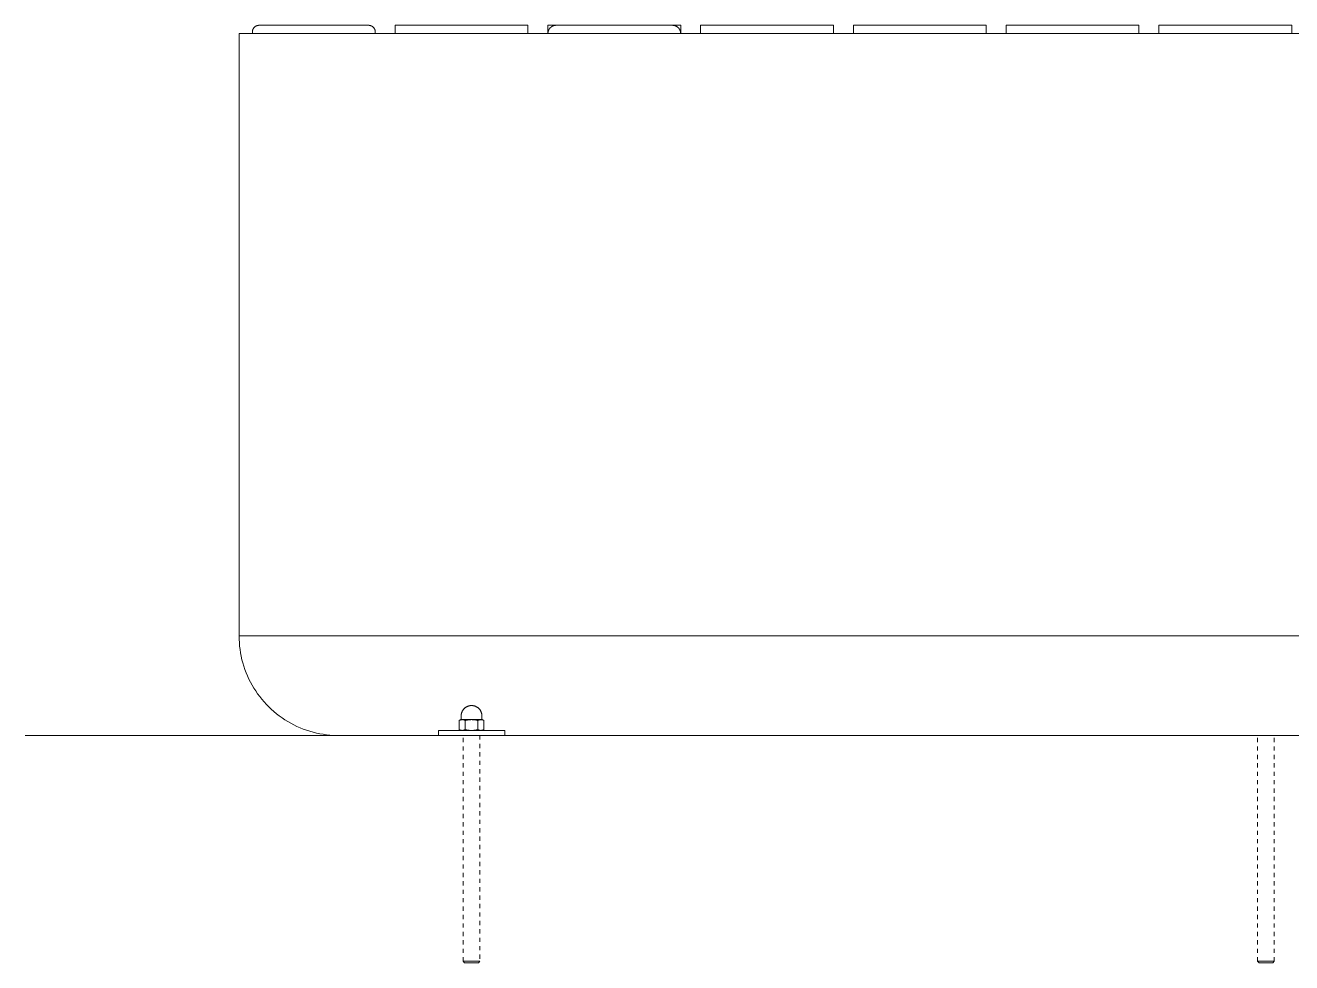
# Model space of a CAD drawing. Header units: inches. Extents: x 6 to 196, y 6 to 118.
# Drawn here: x 71.19 to 101.22, y 88.48 to 110.73 of the extents above; entities that cross this region are included whole.
import ezdxf

# ---------------------------------------------------------------- set-up
doc = ezdxf.new("R2010")
doc.units = ezdxf.units.IN
doc.linetypes.add('HIDDEN', pattern=[1.905, 1.27, -0.635])
doc.layers.add('ZANO_R', color=7, linetype='Continuous', lineweight=0)
doc.layers.add('ZANO_R_przerywana', color=250, linetype='HIDDEN', lineweight=0)

msp = doc.modelspace()

# ---------------------------------------------------------------- linework, layer by layer
at = {"layer": 'ZANO_R'}
for p, q in [((101.45866, 110.52975), (76.26166, 110.52975)), ((76.26166, 96.23832), (76.26166, 110.52975)), ((76.57663, 110.56897), (76.57672, 110.57435)), ((76.57663, 110.56897), (76.57663, 110.52975)), ((76.57672, 110.57435), (76.57699, 110.57972)), ((76.57699, 110.57972), (76.57745, 110.58508)), ((76.57745, 110.58508), (76.57809, 110.59042)), ((76.57809, 110.59042), (76.57892, 110.59573)), ((76.57892, 110.59573), (76.57992, 110.60101)), ((76.57992, 110.60101), (76.5811, 110.60626)), ((76.5811, 110.60626), (76.58247, 110.61146)), ((76.58247, 110.61146), (76.584, 110.61661)), ((76.584, 110.61661), (76.58572, 110.62171)), ((76.58572, 110.62171), (76.58761, 110.62675)), ((76.58761, 110.62675), (76.58966, 110.63171)), ((76.58966, 110.63171), (76.59189, 110.63661)), ((76.59189, 110.63661), (76.59428, 110.64143)), ((76.59428, 110.64143), (76.59684, 110.64616)), ((76.59684, 110.64616), (76.59955, 110.6508)), ((76.59955, 110.6508), (76.60242, 110.65534)), ((76.60242, 110.65534), (76.60545, 110.65979)), ((76.60545, 110.65979), (76.60862, 110.66413)), ((76.60862, 110.66413), (76.61195, 110.66836)), ((76.61195, 110.66836), (76.61541, 110.67247)), ((76.61541, 110.67247), (76.61901, 110.67646)), ((76.61901, 110.67646), (76.62275, 110.68033)), ((76.62275, 110.68033), (76.62662, 110.68407)), ((76.62662, 110.68407), (76.63061, 110.68767)), ((76.63061, 110.68767), (76.63472, 110.69113)), ((76.63472, 110.69113), (76.63895, 110.69446)), ((76.63895, 110.69446), (76.64329, 110.69763)), ((76.64329, 110.69763), (76.64774, 110.70066)), ((76.64774, 110.70066), (76.65228, 110.70353)), ((76.65228, 110.70353), (76.65692, 110.70624)), ((76.65692, 110.70624), (76.66166, 110.7088)), ((76.66166, 110.7088), (76.66647, 110.71119)), ((76.66647, 110.71119), (76.67137, 110.71342)), ((76.67137, 110.71342), (76.67633, 110.71548)), ((76.67633, 110.71548), (76.68137, 110.71736)), ((76.68137, 110.71736), (76.68647, 110.71908)), ((76.68647, 110.71908), (76.69162, 110.72062)), ((76.69162, 110.72062), (76.69682, 110.72198)), ((76.69682, 110.72198), (76.70207, 110.72316)), ((76.70207, 110.72316), (76.70735, 110.72417)), ((76.70735, 110.72417), (76.71266, 110.72499)), ((76.71266, 110.72499), (76.718, 110.72563)), ((76.718, 110.72563), (76.72336, 110.72609)), ((76.72336, 110.72609), (76.72873, 110.72636)), ((76.72873, 110.72636), (76.73411, 110.72646)), ((76.73411, 110.72646), (76.73435, 110.72646)), ((76.73435, 110.72646), (76.73466, 110.72646)), ((76.73466, 110.72646), (76.73478, 110.72646)), ((76.73478, 110.72646), (76.73536, 110.72646)), ((76.73536, 110.72646), (76.73561, 110.72646)), ((76.73561, 110.72646), (76.73634, 110.72646)), ((76.73634, 110.72646), (76.73678, 110.72646)), ((76.73678, 110.72646), (76.742, 110.72646)), ((76.742, 110.72646), (76.74231, 110.72646)), ((76.74231, 110.72646), (76.74426, 110.72646)), ((76.74426, 110.72646), (76.74482, 110.72646)), ((76.74482, 110.72646), (76.74681, 110.72646)), ((76.74681, 110.72646), (76.74766, 110.72646)), ((76.74766, 110.72646), (76.74965, 110.72646)), ((76.74965, 110.72646), (76.75084, 110.72646)), ((76.75084, 110.72646), (79.33255, 110.72646)), ((79.33792, 110.72636), (79.33255, 110.72646)), ((79.34329, 110.72609), (79.33792, 110.72636)), ((79.34865, 110.72563), (79.34329, 110.72609)), ((79.35399, 110.72499), (79.34865, 110.72563)), ((79.3593, 110.72417), (79.35399, 110.72499)), ((79.36459, 110.72316), (79.3593, 110.72417)), ((79.36983, 110.72198), (79.36459, 110.72316)), ((79.37504, 110.72062), (79.36983, 110.72198)), ((79.38019, 110.71908), (79.37504, 110.72062)), ((79.38528, 110.71736), (79.38019, 110.71908)), ((79.39032, 110.71548), (79.38528, 110.71736)), ((79.39529, 110.71342), (79.39032, 110.71548)), ((79.40018, 110.71119), (79.39529, 110.71342)), ((79.405, 110.7088), (79.40018, 110.71119)), ((79.40973, 110.70624), (79.405, 110.7088)), ((79.41437, 110.70353), (79.40973, 110.70624)), ((79.41892, 110.70066), (79.41437, 110.70353)), ((79.42336, 110.69763), (79.41892, 110.70066)), ((79.4277, 110.69446), (79.42336, 110.69763)), ((79.43193, 110.69113), (79.4277, 110.69446)), ((79.43604, 110.68767), (79.43193, 110.69113)), ((79.44004, 110.68407), (79.43604, 110.68767)), ((79.4439, 110.68033), (79.44004, 110.68407)), ((79.44764, 110.67646), (79.4439, 110.68033)), ((79.45124, 110.67247), (79.44764, 110.67646)), ((79.45471, 110.66836), (79.45124, 110.67247)), ((79.45803, 110.66413), (79.45471, 110.66836)), ((79.4612, 110.65979), (79.45803, 110.66413)), ((79.46423, 110.65534), (79.4612, 110.65979)), ((79.4671, 110.6508), (79.46423, 110.65534)), ((79.46982, 110.64616), (79.4671, 110.6508)), ((79.47237, 110.64143), (79.46982, 110.64616)), ((79.47476, 110.63661), (79.47237, 110.64143)), ((79.47699, 110.63171), (79.47476, 110.63661)), ((79.47905, 110.62675), (79.47699, 110.63171)), ((79.48094, 110.62171), (79.47905, 110.62675)), ((79.48265, 110.61661), (79.48094, 110.62171)), ((79.48419, 110.61146), (79.48265, 110.61661)), ((79.48555, 110.60626), (79.48419, 110.61146)), ((79.48673, 110.60101), (79.48555, 110.60626)), ((79.48774, 110.59573), (79.48673, 110.60101)), ((79.48856, 110.59042), (79.48774, 110.59573)), ((79.4892, 110.58508), (79.48856, 110.59042)), ((79.48966, 110.57972), (79.4892, 110.58508)), ((79.48994, 110.57435), (79.48966, 110.57972)), ((79.49003, 110.56897), (79.48994, 110.57435)), ((79.49003, 110.52975), (79.49003, 110.56897)), ((79.96247, 110.72646), (79.96247, 110.52975)), ((79.96247, 110.72646), (83.1121, 110.72646)), ((83.1121, 110.52975), (83.1121, 110.72646)), ((83.58454, 110.72646), (83.58454, 110.53397)), ((83.58454, 110.72646), (83.77702, 110.72646)), ((83.58454, 110.52975), (83.58463, 110.53562)), ((83.58463, 110.53562), (83.5849, 110.54148)), ((83.5849, 110.54148), (83.58534, 110.54733)), ((83.58534, 110.54733), (83.58596, 110.55317)), ((83.58631, 110.55593), (83.58596, 110.55317)), ((83.58631, 110.55593), (83.58718, 110.56174)), ((83.58809, 110.56682), (83.58718, 110.56174)), ((83.58913, 110.57188), (83.58809, 110.56682)), ((83.58913, 110.57188), (83.59037, 110.57717)), ((83.59078, 110.57879), (83.59037, 110.57717)), ((83.59078, 110.57879), (83.59166, 110.58208)), ((83.59229, 110.5843), (83.59166, 110.58208)), ((83.59229, 110.5843), (83.5933, 110.58766)), ((83.5933, 110.58766), (83.59436, 110.59101)), ((83.59482, 110.59238), (83.59436, 110.59101)), ((83.59482, 110.59238), (83.59575, 110.59509)), ((83.59668, 110.59765), (83.59575, 110.59509)), ((83.59668, 110.59765), (83.59717, 110.59897)), ((83.59866, 110.60282), (83.59717, 110.59897)), ((83.59866, 110.60282), (83.60005, 110.60619)), ((83.60078, 110.60789), (83.60005, 110.60619)), ((83.60078, 110.60789), (83.60151, 110.60956)), ((83.60298, 110.6128), (83.60151, 110.60956)), ((83.60298, 110.6128), (83.60374, 110.61439)), ((83.60536, 110.61771), (83.60374, 110.61439)), ((83.60536, 110.61771), (83.60596, 110.6189)), ((83.60782, 110.62247), (83.60596, 110.6189)), ((83.60782, 110.62247), (83.60896, 110.62457)), ((83.61096, 110.62812), (83.60896, 110.62457)), ((83.61304, 110.63162), (83.61096, 110.62812)), ((83.61304, 110.63162), (83.61505, 110.63487)), ((83.61578, 110.63602), (83.61504, 110.63487)), ((83.61578, 110.63602), (83.61812, 110.63957)), ((83.61861, 110.6403), (83.61811, 110.63957)), ((83.61861, 110.6403), (83.6212, 110.64401)), ((83.62152, 110.64447), (83.6212, 110.64401)), ((83.62153, 110.64446), (83.62429, 110.64822)), ((83.62452, 110.64852), (83.62429, 110.64822)), ((83.62452, 110.64852), (83.6274, 110.65223)), ((83.6276, 110.65248), (83.6274, 110.65223)), ((83.6276, 110.65248), (83.63052, 110.65605)), ((83.63074, 110.65631), (83.63052, 110.65605)), ((83.63074, 110.65631), (83.63365, 110.65969)), ((83.63394, 110.66002), (83.63365, 110.65969)), ((83.63394, 110.66002), (83.63678, 110.66316)), ((83.63721, 110.66363), (83.63678, 110.66316)), ((83.63721, 110.66363), (83.63992, 110.66648)), ((83.64054, 110.66712), (83.63992, 110.66648)), ((83.64054, 110.66712), (83.64307, 110.66966)), ((83.64393, 110.67051), (83.64307, 110.66966)), ((83.64393, 110.67051), (83.64622, 110.67271)), ((83.64737, 110.67378), (83.64622, 110.67271)), ((83.64737, 110.67378), (83.64938, 110.67563)), ((83.65085, 110.67695), (83.64938, 110.67563)), ((83.65085, 110.67695), (83.65255, 110.67843)), ((83.65438, 110.68), (83.65255, 110.67843)), ((83.65438, 110.68), (83.65571, 110.68111)), ((83.65797, 110.68296), (83.65571, 110.68111)), ((83.65797, 110.68296), (83.65889, 110.68369)), ((83.66159, 110.6858), (83.65889, 110.68369)), ((83.66159, 110.6858), (83.66207, 110.68617)), ((83.66548, 110.68871), (83.66207, 110.68617)), ((83.66895, 110.69118), (83.66548, 110.68871)), ((83.66895, 110.69118), (83.67162, 110.69301)), ((83.67268, 110.69371), (83.67162, 110.69301)), ((83.67268, 110.69371), (83.67481, 110.69511)), ((83.67644, 110.69615), (83.67481, 110.69511)), ((83.67644, 110.69614), (83.67801, 110.69712)), ((83.68024, 110.69848), (83.67801, 110.69712)), ((83.68024, 110.69848), (83.68121, 110.69905)), ((83.68455, 110.70098), (83.68121, 110.69905)), ((83.68793, 110.70285), (83.68455, 110.70098)), ((83.68793, 110.70285), (83.69082, 110.70438)), ((83.69181, 110.70489), (83.69082, 110.70438)), ((83.69181, 110.70489), (83.69403, 110.70601)), ((83.69572, 110.70683), (83.69403, 110.706)), ((83.69572, 110.70684), (83.69724, 110.70756)), ((83.69966, 110.70868), (83.69724, 110.70756)), ((83.69966, 110.70868), (83.70045, 110.70904)), ((83.70203, 110.70975), (83.70045, 110.70904)), ((83.70203, 110.70975), (83.70525, 110.71113)), ((83.70759, 110.7121), (83.70525, 110.71113)), ((83.70759, 110.7121), (83.71011, 110.71309)), ((83.71159, 110.71366), (83.71011, 110.71309)), ((83.71159, 110.71366), (83.71333, 110.71431)), ((83.7156, 110.71513), (83.71333, 110.71431)), ((83.7156, 110.71513), (83.71655, 110.71547)), ((83.72012, 110.71668), (83.71655, 110.71547)), ((83.7237, 110.71782), (83.72012, 110.71668)), ((83.7237, 110.71781), (83.72624, 110.71857)), ((83.72777, 110.71902), (83.72624, 110.71858)), ((83.72777, 110.71901), (83.72947, 110.71948)), ((83.73184, 110.72013), (83.72947, 110.71949)), ((83.73184, 110.72012), (83.73271, 110.72034)), ((83.73431, 110.72076), (83.7327, 110.72035)), ((83.73432, 110.72074), (83.73755, 110.72151)), ((83.74002, 110.72208), (83.73755, 110.72153)), ((83.74002, 110.72206), (83.74242, 110.72256)), ((83.74412, 110.72291), (83.74241, 110.72258)), ((83.74412, 110.72289), (83.74566, 110.72319)), ((83.74822, 110.72366), (83.74565, 110.72321)), ((83.74823, 110.72364), (83.7489, 110.72376)), ((83.75234, 110.72432), (83.7489, 110.72378)), ((83.75234, 110.7243), (83.75539, 110.72473)), ((83.75647, 110.72489), (83.75539, 110.72475)), ((83.75647, 110.72487), (83.76188, 110.72549)), ((83.76474, 110.72576), (83.76188, 110.7255)), ((83.76474, 110.72575), (83.76838, 110.72603)), ((83.77305, 110.72628), (83.76838, 110.72603)), ((83.77305, 110.72628), (83.77488, 110.72635)), ((83.78139, 110.72646), (83.77488, 110.72635)), ((83.78139, 110.72646), (84.18584, 110.72646)), ((84.18584, 110.72646), (84.18738, 110.72646)), ((84.18738, 110.72646), (84.4704, 110.72646)), ((84.4704, 110.72646), (84.47731, 110.72646)), ((84.47731, 110.72646), (84.51824, 110.72646)), ((84.51824, 110.72646), (84.51911, 110.72646)), ((84.51911, 110.72646), (84.80781, 110.72646)), ((84.80781, 110.72646), (84.81429, 110.72646)), ((84.81429, 110.72646), (84.85648, 110.72646)), ((84.85648, 110.72646), (84.85683, 110.72646)), ((84.85683, 110.72646), (85.15091, 110.72646)), ((85.15091, 110.72646), (85.15711, 110.72646)), ((85.15711, 110.72646), (85.15838, 110.72646)), ((85.15838, 110.72646), (85.24371, 110.72646)), ((85.24371, 110.72646), (85.24496, 110.72646)), ((85.24496, 110.72646), (85.24996, 110.72646)), ((85.24996, 110.72646), (85.49953, 110.72646)), ((85.49953, 110.72646), (85.50559, 110.72646)), ((85.50559, 110.72646), (85.54954, 110.72646)), ((85.54954, 110.72646), (85.54977, 110.72646)), ((85.54977, 110.72646), (85.85349, 110.72646)), ((85.85349, 110.72646), (85.85955, 110.72646)), ((85.85955, 110.72646), (85.90417, 110.72646)), ((85.90417, 110.72646), (85.90448, 110.72646)), ((85.90448, 110.72646), (86.26406, 110.72646)), ((86.26406, 110.72646), (86.2643, 110.72646)), ((86.2643, 110.72646), (86.53731, 110.72646)), ((86.53731, 110.72646), (86.73417, 110.72646)), ((86.53731, 110.72646), (86.54409, 110.72634)), ((86.54409, 110.72634), (86.55085, 110.72599)), ((86.55085, 110.72599), (86.5576, 110.72541)), ((86.5576, 110.72541), (86.56433, 110.72459)), ((86.56433, 110.72459), (86.57102, 110.72355)), ((86.57102, 110.72355), (86.57767, 110.72227)), ((86.57767, 110.72227), (86.58428, 110.72077)), ((86.58428, 110.72077), (86.59083, 110.71904)), ((86.59083, 110.71904), (86.59731, 110.71709)), ((86.59731, 110.71709), (86.60373, 110.71491)), ((86.60373, 110.71491), (86.61006, 110.71252)), ((86.61006, 110.71252), (86.61632, 110.70991)), ((86.61632, 110.70991), (86.62247, 110.70708)), ((86.62247, 110.70708), (86.62853, 110.70405)), ((86.62853, 110.70405), (86.63448, 110.70081)), ((86.63448, 110.70081), (86.64031, 110.69736)), ((86.64031, 110.69736), (86.64602, 110.69372)), ((86.64602, 110.69372), (86.6516, 110.68988)), ((86.6516, 110.68988), (86.65705, 110.68585)), ((86.65705, 110.68585), (86.66235, 110.68164)), ((86.66235, 110.68164), (86.66751, 110.67725)), ((86.66751, 110.67725), (86.67251, 110.67268)), ((86.67251, 110.67268), (86.67736, 110.66795)), ((86.67736, 110.66795), (86.68203, 110.66305)), ((86.68203, 110.66305), (86.68654, 110.65799)), ((86.68654, 110.65799), (86.69087, 110.65278)), ((86.69087, 110.65278), (86.69502, 110.64742)), ((86.69502, 110.64742), (86.69898, 110.64193)), ((86.69898, 110.64193), (86.70274, 110.6363)), ((86.70274, 110.6363), (86.70632, 110.63054)), ((86.70632, 110.63054), (86.70969, 110.62467)), ((86.70969, 110.62467), (86.71286, 110.61868)), ((86.71286, 110.61868), (86.71582, 110.61259)), ((86.71582, 110.61259), (86.71857, 110.6064)), ((86.71857, 110.6064), (86.7211, 110.60011)), ((86.7211, 110.60011), (86.72342, 110.59375)), ((86.72342, 110.59375), (86.72552, 110.58731)), ((86.72552, 110.58731), (86.72739, 110.5808)), ((86.72739, 110.5808), (86.72904, 110.57423)), ((86.72904, 110.57423), (86.73046, 110.5676)), ((86.73046, 110.5676), (86.73166, 110.56094)), ((86.73166, 110.56094), (86.73262, 110.55423)), ((86.73262, 110.55423), (86.73335, 110.5475)), ((86.73335, 110.5475), (86.73385, 110.54074)), ((86.73385, 110.54074), (86.73412, 110.53397)), ((86.73417, 110.52975), (86.73417, 110.72646)), ((87.20661, 110.72646), (87.20661, 110.52975)), ((87.20661, 110.72646), (90.35623, 110.72646)), ((90.35623, 110.52975), (90.35623, 110.72646)), ((90.82868, 110.72646), (90.82868, 110.52975)), ((90.82868, 110.72646), (93.9783, 110.72646)), ((93.9783, 110.52975), (93.9783, 110.72646)), ((94.45075, 110.72646), (94.45075, 110.52975)), ((94.45075, 110.72646), (97.60037, 110.72646)), ((97.60037, 110.52975), (97.60037, 110.72646)), ((98.07282, 110.72646), (98.07282, 110.52975)), ((98.07282, 110.72646), (101.22244, 110.72646)), ((101.22244, 110.53257), (101.22244, 110.72646)), ((76.26295, 96.1568), (76.26166, 96.23832)), ((76.26186, 96.23832), (101.39961, 96.23832)), ((76.26705, 96.07537), (76.26295, 96.1568)), ((76.27396, 95.99414), (76.26705, 96.07537)), ((76.28367, 95.91319), (76.27396, 95.99414)), ((76.29617, 95.83262), (76.28367, 95.91319)), ((76.31144, 95.75253), (76.29617, 95.83262)), ((76.32946, 95.67302), (76.31144, 95.75253)), ((76.35022, 95.59417), (76.32946, 95.67302)), ((76.37368, 95.51609), (76.35022, 95.59417)), ((76.39983, 95.43887), (76.37368, 95.51609)), ((76.42863, 95.36259), (76.39983, 95.43887)), ((76.46004, 95.28735), (76.42863, 95.36259)), ((76.49403, 95.21324), (76.46004, 95.28735)), ((76.53055, 95.14035), (76.49403, 95.21324)), ((76.56957, 95.06877), (76.53055, 95.14035)), ((76.61104, 94.99857), (76.56957, 95.06877)), ((76.6549, 94.92984), (76.61104, 94.99857)), ((76.70111, 94.86267), (76.6549, 94.92984)), ((76.74961, 94.79713), (76.70111, 94.86267)), ((76.80034, 94.73331), (76.74961, 94.79713)), ((76.85325, 94.67128), (76.80034, 94.73331)), ((76.90826, 94.6111), (76.85325, 94.67128)), ((76.96532, 94.55287), (76.90826, 94.6111)), ((77.02436, 94.49663), (76.96532, 94.55287)), ((77.0853, 94.44247), (77.02436, 94.49663)), ((77.14807, 94.39044), (77.0853, 94.44247)), ((77.2126, 94.34061), (77.14807, 94.39044)), ((77.27881, 94.29304), (77.2126, 94.34061)), ((81.52744, 94.33825), (81.52759, 94.34665)), ((81.52744, 94.33825), (81.52744, 94.25439)), ((81.52759, 94.34665), (81.52802, 94.35504)), ((81.52802, 94.35504), (81.52873, 94.36341)), ((81.52873, 94.36341), (81.52973, 94.37175)), ((81.52973, 94.37175), (81.53102, 94.38006)), ((81.53102, 94.38006), (81.53259, 94.38831)), ((81.53259, 94.38831), (81.53444, 94.39651)), ((81.53444, 94.39651), (81.53657, 94.40463)), ((81.53657, 94.40463), (81.53897, 94.41268)), ((81.53897, 94.41268), (81.54165, 94.42065)), ((81.54165, 94.42065), (81.5446, 94.42852)), ((81.5446, 94.42852), (81.54781, 94.43628)), ((81.54781, 94.43628), (81.55129, 94.44393)), ((81.55129, 94.44393), (81.55503, 94.45145)), ((81.55503, 94.45145), (81.55902, 94.45885)), ((81.55902, 94.45885), (81.56326, 94.4661)), ((81.56326, 94.4661), (81.56775, 94.4732)), ((81.56775, 94.4732), (81.57248, 94.48015)), ((81.57248, 94.48015), (81.57744, 94.48693)), ((81.57744, 94.48693), (81.58263, 94.49353)), ((81.58263, 94.49353), (81.58804, 94.49996)), ((81.58804, 94.49996), (81.59367, 94.5062)), ((81.59367, 94.5062), (81.59951, 94.51224)), ((81.59951, 94.51224), (81.60555, 94.51808)), ((81.60555, 94.51808), (81.61179, 94.52371)), ((81.61179, 94.52371), (81.61822, 94.52912)), ((81.61822, 94.52912), (81.62483, 94.53431)), ((81.62483, 94.53431), (81.63161, 94.53927)), ((81.63161, 94.53927), (81.63855, 94.544)), ((81.63855, 94.544), (81.64566, 94.54849)), ((81.64566, 94.54849), (81.65291, 94.55273)), ((81.65291, 94.55273), (81.6603, 94.55672)), ((81.6603, 94.55672), (81.66783, 94.56046)), ((81.66783, 94.56046), (81.67547, 94.56394)), ((81.67547, 94.56394), (81.68324, 94.56715)), ((81.68324, 94.56715), (81.6911, 94.5701)), ((81.6911, 94.5701), (81.69907, 94.57278)), ((81.69907, 94.57278), (81.70712, 94.57519)), ((81.70712, 94.57519), (81.71525, 94.57731)), ((81.71525, 94.57731), (81.72344, 94.57916)), ((81.72344, 94.57916), (81.7317, 94.58073)), ((81.7317, 94.58073), (81.74, 94.58202)), ((81.74, 94.58202), (81.74834, 94.58302)), ((81.74834, 94.58302), (81.75671, 94.58374)), ((81.75671, 94.58374), (81.76511, 94.58417)), ((81.76511, 94.58417), (81.77351, 94.58431)), ((81.77351, 94.58431), (81.78191, 94.58417)), ((81.78191, 94.58417), (81.7903, 94.58374)), ((81.7903, 94.58374), (81.79867, 94.58302)), ((81.79867, 94.58302), (81.80701, 94.58202)), ((81.80701, 94.58202), (81.81532, 94.58073)), ((81.81532, 94.58073), (81.82357, 94.57916)), ((81.82357, 94.57916), (81.83177, 94.57731)), ((81.83177, 94.57731), (81.83989, 94.57519)), ((81.83989, 94.57519), (81.84794, 94.57278)), ((81.84794, 94.57278), (81.85591, 94.5701)), ((81.85591, 94.5701), (81.86378, 94.56715)), ((81.86378, 94.56715), (81.87154, 94.56394)), ((81.87154, 94.56394), (81.87919, 94.56046)), ((81.87919, 94.56046), (81.88671, 94.55672)), ((81.88671, 94.55672), (81.89411, 94.55273)), ((81.89411, 94.55273), (81.90136, 94.54849)), ((81.90136, 94.54849), (81.90846, 94.544)), ((81.90846, 94.544), (81.91541, 94.53927)), ((81.91541, 94.53927), (81.92219, 94.53431)), ((81.92219, 94.53431), (81.92879, 94.52912)), ((81.92879, 94.52912), (81.93522, 94.52371)), ((81.93522, 94.52371), (81.94146, 94.51808)), ((81.94146, 94.51808), (81.9475, 94.51224)), ((81.9475, 94.51224), (81.95334, 94.5062)), ((81.95334, 94.5062), (81.95897, 94.49996)), ((81.95897, 94.49996), (81.96438, 94.49353)), ((81.96438, 94.49353), (81.96957, 94.48693)), ((81.96957, 94.48693), (81.97453, 94.48015)), ((81.97453, 94.48015), (81.97926, 94.4732)), ((81.97926, 94.4732), (81.98375, 94.4661)), ((81.98375, 94.4661), (81.98799, 94.45885)), ((81.98799, 94.45885), (81.99198, 94.45145)), ((81.99198, 94.45145), (81.99572, 94.44393)), ((81.99572, 94.44393), (81.9992, 94.43628)), ((81.9992, 94.43628), (82.00242, 94.42852)), ((82.00242, 94.42852), (82.00536, 94.42065)), ((82.00536, 94.42065), (82.00804, 94.41268)), ((82.00804, 94.41268), (82.01045, 94.40463)), ((82.01045, 94.40463), (82.01257, 94.39651)), ((82.01257, 94.39651), (82.01442, 94.38831)), ((82.01442, 94.38831), (82.01599, 94.38006)), ((82.01599, 94.38006), (82.01728, 94.37175)), ((82.01728, 94.37175), (82.01828, 94.36341)), ((82.01828, 94.36341), (82.019, 94.35504)), ((82.019, 94.35504), (82.01943, 94.34665)), ((82.01943, 94.34665), (82.01957, 94.33825)), ((82.01957, 94.33825), (82.01957, 94.25439)), ((77.34663, 94.24778), (77.27881, 94.29304)), ((77.41596, 94.20488), (77.34663, 94.24778)), ((77.48673, 94.16441), (77.41596, 94.20488)), ((77.55886, 94.1264), (77.48673, 94.16441)), ((77.63226, 94.0909), (77.55886, 94.1264)), ((77.70684, 94.05796), (77.63226, 94.0909)), ((77.78251, 94.02761), (77.70684, 94.05796)), ((77.85919, 93.99989), (77.78251, 94.02761)), ((77.93677, 93.97483), (77.85919, 93.99989)), ((81.47801, 94.22681), (81.48218, 94.22936)), ((81.47801, 94.22681), (81.47801, 94.01661)), ((81.48236, 94.01397), (81.47801, 94.01661)), ((81.48218, 94.22936), (81.48644, 94.23177)), ((81.48679, 94.01148), (81.48236, 94.01397)), ((81.5176, 94.24966), (81.48251, 94.2294)), ((81.5176, 93.99376), (81.48252, 94.01401)), ((81.48644, 94.23177), (81.49077, 94.23403)), ((81.4913, 94.00914), (81.48679, 94.01148)), ((81.49077, 94.23403), (81.49517, 94.23616)), ((81.49589, 94.00696), (81.4913, 94.00914)), ((81.49517, 94.23616), (81.49965, 94.23813)), ((81.50056, 94.00494), (81.49589, 94.00696)), ((81.49965, 94.23813), (81.50418, 94.23996)), ((81.50529, 94.00307), (81.50056, 94.00494)), ((81.50418, 94.23996), (81.50878, 94.24164)), ((81.51008, 94.00137), (81.50529, 94.00307)), ((81.50878, 94.24164), (81.51342, 94.24316)), ((81.51492, 93.99983), (81.51008, 94.00137)), ((81.51342, 94.24316), (81.51812, 94.24453)), ((81.51982, 93.99845), (81.51492, 93.99983)), ((81.54991, 94.24966), (81.51764, 94.24966)), ((81.51812, 94.24453), (81.52286, 94.24574)), ((81.52476, 93.99725), (81.51982, 93.99845)), ((81.52286, 94.24574), (81.52763, 94.24679)), ((81.52328, 94.2497), (81.52344, 94.24972)), ((81.52344, 94.24972), (81.5236, 94.24975)), ((81.5236, 94.24975), (81.52376, 94.24978)), ((81.52376, 94.24978), (81.52392, 94.24982)), ((81.52392, 94.24982), (81.52408, 94.24986)), ((81.52408, 94.24986), (81.52423, 94.24991)), ((81.52423, 94.24991), (81.52439, 94.24997)), ((81.52439, 94.24997), (81.52454, 94.25003)), ((81.52454, 94.25003), (81.52469, 94.25009)), ((81.52469, 94.25009), (81.52484, 94.25016)), ((81.52973, 93.99621), (81.52476, 93.99725)), ((81.52484, 94.25016), (81.52498, 94.25024)), ((81.52498, 94.25024), (81.52512, 94.25032)), ((81.52512, 94.25032), (81.52526, 94.25041)), ((81.52526, 94.25041), (81.5254, 94.2505)), ((81.5254, 94.2505), (81.52553, 94.25059)), ((81.52553, 94.25059), (81.52566, 94.25069)), ((81.52566, 94.25069), (81.52579, 94.25079)), ((81.52579, 94.25079), (81.52591, 94.2509)), ((81.52591, 94.2509), (81.52603, 94.25102)), ((81.52603, 94.25102), (81.52614, 94.25113)), ((81.52614, 94.25113), (81.52625, 94.25125)), ((81.52625, 94.25125), (81.52636, 94.25138)), ((81.52636, 94.25138), (81.52646, 94.2515)), ((81.52646, 94.2515), (81.52656, 94.25163)), ((81.52656, 94.25163), (81.52665, 94.25177)), ((81.52665, 94.25177), (81.52674, 94.25191)), ((81.52674, 94.25191), (81.52682, 94.25205)), ((81.52682, 94.25205), (81.5269, 94.25219)), ((81.5269, 94.25219), (81.52697, 94.25234)), ((81.52697, 94.25234), (81.52704, 94.25248)), ((81.52704, 94.25248), (81.5271, 94.25263)), ((81.5271, 94.25263), (81.52716, 94.25279)), ((81.52716, 94.25279), (81.52722, 94.25294)), ((81.52722, 94.25294), (81.52726, 94.2531)), ((81.52726, 94.2531), (81.5273, 94.25326)), ((81.5273, 94.25326), (81.52734, 94.25342)), ((81.52734, 94.25342), (81.52737, 94.25358)), ((81.52737, 94.25358), (81.5274, 94.25374)), ((81.5274, 94.25374), (81.52742, 94.2539)), ((81.52742, 94.2539), (81.52743, 94.25406)), ((81.52743, 94.25406), (81.52744, 94.25422)), ((81.52744, 94.25422), (81.52744, 94.25439)), ((81.52763, 94.24679), (81.53244, 94.24769)), ((81.53474, 93.99534), (81.52973, 93.99621)), ((81.53244, 94.24769), (81.53727, 94.24842)), ((81.53727, 94.24842), (81.54213, 94.249)), ((81.54213, 94.249), (81.547, 94.24941)), ((81.547, 94.24941), (81.55188, 94.24966)), ((81.55188, 94.24966), (81.55677, 94.24941)), ((81.7695, 94.24966), (81.55392, 94.24966)), ((81.55677, 94.24941), (81.56164, 94.249)), ((81.56164, 94.249), (81.5665, 94.24842)), ((81.5665, 94.24842), (81.57133, 94.24769)), ((81.57407, 93.99622), (81.56907, 93.99535)), ((81.57133, 94.24769), (81.57614, 94.24679)), ((81.57905, 93.99726), (81.57407, 93.99622)), ((81.57614, 94.24679), (81.58091, 94.24574)), ((81.58398, 93.99846), (81.57905, 93.99726)), ((81.58091, 94.24574), (81.58565, 94.24453)), ((81.58887, 93.99983), (81.58398, 93.99846)), ((81.58565, 94.24453), (81.59034, 94.24316)), ((81.59372, 94.00137), (81.58887, 93.99983)), ((81.59034, 94.24316), (81.59499, 94.24164)), ((81.5985, 94.00308), (81.59372, 94.00137)), ((81.59499, 94.24164), (81.59959, 94.23996)), ((81.60323, 94.00494), (81.5985, 94.00308)), ((81.59959, 94.23996), (81.60412, 94.23813)), ((81.60789, 94.00697), (81.60323, 94.00494)), ((81.60412, 94.23813), (81.60859, 94.23616)), ((81.61248, 94.00915), (81.60789, 94.00697)), ((81.60859, 94.23616), (81.613, 94.23403)), ((81.61699, 94.01149), (81.61248, 94.00915)), ((81.613, 94.23403), (81.61733, 94.23177)), ((81.62142, 94.01397), (81.61699, 94.01149)), ((81.61733, 94.23177), (81.62159, 94.22936)), ((81.62576, 94.01661), (81.62142, 94.01397)), ((81.62159, 94.22936), (81.62576, 94.22681)), ((81.62576, 94.22681), (81.64178, 94.23141)), ((81.62576, 94.01661), (81.62576, 94.22681)), ((81.64331, 94.01161), (81.62576, 94.01661)), ((81.64178, 94.23141), (81.65793, 94.23551)), ((81.66102, 94.00721), (81.64331, 94.01161)), ((81.65793, 94.23551), (81.67421, 94.23909)), ((81.67887, 94.00342), (81.66102, 94.00721)), ((81.67421, 94.23909), (81.69059, 94.24216)), ((81.69684, 94.00025), (81.67887, 94.00342)), ((81.69059, 94.24216), (81.70706, 94.24471)), ((81.71491, 93.99769), (81.69684, 94.00025)), ((81.70706, 94.24471), (81.72361, 94.24673)), ((81.73306, 93.99576), (81.71491, 93.99769)), ((81.72361, 94.24673), (81.74021, 94.24824)), ((81.75126, 93.99446), (81.73306, 93.99576)), ((81.74021, 94.24824), (81.75685, 94.24921)), ((81.75685, 94.24921), (81.77351, 94.24966)), ((81.77351, 94.24966), (81.79017, 94.24921)), ((81.9931, 94.24966), (81.77751, 94.24966)), ((81.79017, 94.24921), (81.80681, 94.24824)), ((81.81357, 93.99573), (81.7953, 93.99443)), ((81.80681, 94.24824), (81.82341, 94.24674)), ((81.83178, 93.99765), (81.81357, 93.99573)), ((81.82341, 94.24674), (81.83995, 94.24471)), ((81.84992, 94.0002), (81.83178, 93.99765)), ((81.83995, 94.24471), (81.85642, 94.24216)), ((81.86795, 94.00338), (81.84992, 94.0002)), ((81.85642, 94.24216), (81.8728, 94.23909)), ((81.88587, 94.00717), (81.86795, 94.00338)), ((81.8728, 94.23909), (81.88908, 94.23551)), ((81.90364, 94.01159), (81.88587, 94.00717)), ((81.88908, 94.23551), (81.90524, 94.23141)), ((81.92125, 94.01661), (81.90364, 94.01159)), ((81.90524, 94.23141), (81.92125, 94.22681)), ((81.92125, 94.22681), (81.92543, 94.22936)), ((81.92125, 94.01661), (81.92125, 94.22681)), ((81.9256, 94.01397), (81.92125, 94.01661)), ((81.92543, 94.22936), (81.92968, 94.23177)), ((81.93003, 94.01149), (81.9256, 94.01397)), ((81.92968, 94.23177), (81.93401, 94.23403)), ((81.93454, 94.00915), (81.93003, 94.01149)), ((81.93401, 94.23403), (81.93842, 94.23616)), ((81.93912, 94.00697), (81.93454, 94.00915)), ((81.93842, 94.23616), (81.94289, 94.23813)), ((81.94378, 94.00494), (81.93912, 94.00697)), ((81.94289, 94.23813), (81.94743, 94.23996)), ((81.94851, 94.00308), (81.94378, 94.00494)), ((81.94743, 94.23996), (81.95202, 94.24164)), ((81.9533, 94.00137), (81.94851, 94.00308)), ((81.95202, 94.24164), (81.95667, 94.24316)), ((81.95814, 93.99984), (81.9533, 94.00137)), ((81.95667, 94.24316), (81.96136, 94.24453)), ((81.96303, 93.99846), (81.95814, 93.99984)), ((81.96136, 94.24453), (81.9661, 94.24574)), ((81.96797, 93.99726), (81.96303, 93.99846)), ((81.9661, 94.24574), (81.97088, 94.24679)), ((81.97294, 93.99622), (81.96797, 93.99726)), ((81.97088, 94.24679), (81.97568, 94.24769)), ((81.97794, 93.99535), (81.97294, 93.99622)), ((81.97568, 94.24769), (81.98052, 94.24842)), ((81.98052, 94.24842), (81.98537, 94.249)), ((81.98537, 94.249), (81.99025, 94.24941)), ((81.99025, 94.24941), (81.99513, 94.24966)), ((81.99513, 94.24966), (82.00001, 94.24941)), ((82.02146, 94.24966), (81.9971, 94.24966)), ((82.00001, 94.24941), (82.00488, 94.249)), ((82.00488, 94.249), (82.00974, 94.24842)), ((82.00974, 94.24842), (82.01457, 94.24769)), ((82.01728, 93.99621), (82.01227, 93.99534)), ((82.01457, 94.24769), (82.01938, 94.24679)), ((82.02226, 93.99725), (82.01728, 93.99621)), ((82.01938, 94.24679), (82.02416, 94.24574)), ((82.01957, 94.25422), (82.01957, 94.25439)), ((82.01958, 94.25406), (82.01957, 94.25422)), ((82.0196, 94.2539), (82.01958, 94.25406)), ((82.01962, 94.25374), (82.0196, 94.2539)), ((82.01964, 94.25358), (82.01962, 94.25374)), ((82.01967, 94.25342), (82.01964, 94.25358)), ((82.01971, 94.25326), (82.01967, 94.25342)), ((82.01975, 94.2531), (82.01971, 94.25326)), ((82.0198, 94.25294), (82.01975, 94.2531)), ((82.01985, 94.25279), (82.0198, 94.25294)), ((82.01991, 94.25263), (82.01985, 94.25279)), ((82.01997, 94.25248), (82.01991, 94.25263)), ((82.02004, 94.25234), (82.01997, 94.25248)), ((82.02011, 94.25219), (82.02004, 94.25234)), ((82.02019, 94.25205), (82.02011, 94.25219)), ((82.02028, 94.25191), (82.02019, 94.25205)), ((82.02036, 94.25177), (82.02028, 94.25191)), ((82.02046, 94.25163), (82.02036, 94.25177)), ((82.02055, 94.2515), (82.02046, 94.25163)), ((82.02066, 94.25138), (82.02055, 94.2515)), ((82.02076, 94.25125), (82.02066, 94.25138)), ((82.02087, 94.25113), (82.02076, 94.25125)), ((82.02099, 94.25102), (82.02087, 94.25113)), ((82.02111, 94.2509), (82.02099, 94.25102)), ((82.02123, 94.25079), (82.02111, 94.2509)), ((82.02135, 94.25069), (82.02123, 94.25079)), ((82.02148, 94.25059), (82.02135, 94.25069)), ((82.02766, 94.24966), (82.02146, 94.24966)), ((82.02162, 94.2505), (82.02148, 94.25059)), ((82.02175, 94.25041), (82.02162, 94.2505)), ((82.02189, 94.25032), (82.02175, 94.25041)), ((82.02203, 94.25024), (82.02189, 94.25032)), ((82.02218, 94.25016), (82.02203, 94.25024)), ((82.02232, 94.25009), (82.02218, 94.25016)), ((82.0272, 93.99845), (82.02226, 93.99725)), ((82.02247, 94.25003), (82.02232, 94.25009)), ((82.02263, 94.24997), (82.02247, 94.25003)), ((82.02278, 94.24991), (82.02263, 94.24997)), ((82.02294, 94.24986), (82.02278, 94.24991)), ((82.02309, 94.24982), (82.02294, 94.24986)), ((82.02325, 94.24978), (82.02309, 94.24982)), ((82.02341, 94.24975), (82.02325, 94.24978)), ((82.02357, 94.24972), (82.02341, 94.24975)), ((82.02373, 94.2497), (82.02357, 94.24972)), ((82.02416, 94.24574), (82.02889, 94.24453)), ((82.03209, 93.99983), (82.0272, 93.99845)), ((82.02909, 94.24966), (82.02766, 94.24966)), ((82.02889, 94.24453), (82.03359, 94.24316)), ((82.02938, 94.24966), (82.02909, 94.24966)), ((82.02941, 94.24966), (82.06449, 94.22941)), ((82.02941, 93.99376), (82.0645, 94.01402)), ((82.03694, 94.00137), (82.03209, 93.99983)), ((82.03359, 94.24316), (82.03824, 94.24164)), ((82.04173, 94.00307), (82.03694, 94.00137)), ((82.03824, 94.24164), (82.04283, 94.23996)), ((82.04646, 94.00493), (82.04173, 94.00307)), ((82.04283, 94.23996), (82.04737, 94.23813)), ((82.05112, 94.00696), (82.04646, 94.00493)), ((82.04737, 94.23813), (82.05184, 94.23616)), ((82.05571, 94.00914), (82.05112, 94.00696)), ((82.05184, 94.23616), (82.05624, 94.23403)), ((82.06023, 94.01148), (82.05571, 94.00914)), ((82.05624, 94.23403), (82.06058, 94.23177)), ((82.06466, 94.01397), (82.06023, 94.01148)), ((82.06058, 94.23177), (82.06483, 94.22936)), ((82.069, 94.01661), (82.06466, 94.01397)), ((82.06483, 94.22936), (82.069, 94.22681)), ((82.069, 94.01661), (82.069, 94.22681)), ((78.01517, 93.95246), (77.93677, 93.97483)), ((78.0943, 93.93282), (78.01517, 93.95246)), ((78.17406, 93.91591), (78.0943, 93.93282)), ((78.25436, 93.90177), (78.17406, 93.91591)), ((78.33509, 93.89041), (78.25436, 93.90177)), ((78.41617, 93.88184), (78.33509, 93.89041)), ((78.4975, 93.87607), (78.41617, 93.88184)), ((78.57897, 93.87312), (78.4975, 93.87607)), ((78.66051, 93.87297), (78.57897, 93.87312)), ((78.74199, 93.87565), (78.66051, 93.87297)), ((78.74199, 93.87565), (80.9861, 93.87565)), ((81.77351, 93.99376), (80.9861, 93.99376)), ((80.9861, 93.99376), (80.9861, 93.87565)), ((81.77351, 93.87565), (80.9861, 93.87565)), ((81.53978, 93.99465), (81.53474, 93.99534)), ((81.54484, 93.99413), (81.53978, 93.99465)), ((81.54991, 93.99377), (81.54484, 93.99413)), ((81.55898, 93.99413), (81.55391, 93.99378)), ((81.56404, 93.99465), (81.55898, 93.99413)), ((81.56907, 93.99535), (81.56404, 93.99465)), ((81.7695, 93.99378), (81.75126, 93.99446)), ((82.56091, 93.99376), (81.77351, 93.99376)), ((82.56091, 93.87565), (81.77351, 93.87565)), ((81.7953, 93.99443), (81.777, 93.99377)), ((81.98298, 93.99465), (81.97794, 93.99535)), ((81.98803, 93.99413), (81.98298, 93.99465)), ((81.9931, 93.99378), (81.98803, 93.99413)), ((82.00218, 93.99413), (81.9971, 93.99377)), ((82.00723, 93.99465), (82.00218, 93.99413)), ((82.01227, 93.99534), (82.00723, 93.99465)), ((82.56091, 93.87565), (82.56091, 93.99376)), ((82.56091, 93.87565), (102.10827, 93.87565)), ((100.44795, 88.48237), (100.41537, 88.51494)), ((100.6122, 88.51497), (100.4154, 88.51497)), ((100.44799, 88.48237), (100.6122, 88.48237)), ((100.809, 88.51497), (100.6122, 88.51497)), ((100.6122, 88.48237), (100.77641, 88.48237)), ((100.77645, 88.48237), (100.80903, 88.51494))]:
    msp.add_line(p, q, dxfattribs=at)
msp.add_lwpolyline([(134.31264, 93.8761), (71.19194, 93.8761)], dxfattribs=at)
at = {"layer": 'ZANO_R_przerywana', "ltscale": 0.05}
for p, q in [((81.57666, 88.51497), (81.57666, 93.87565)), ((81.97036, 93.87565), (81.97036, 88.51497)), ((100.41535, 88.51497), (100.41535, 93.87565)), ((100.80905, 88.51497), (100.80905, 93.87565))]:
    msp.add_line(p, q, dxfattribs=at)
at = {"layer": 'ZANO_R_przerywana'}
for p, q in [((81.89746, 88.51497), (81.57666, 88.51497)), ((81.60925, 88.48237), (81.57669, 88.51494)), ((81.60925, 88.48237), (81.87693, 88.48237)), ((81.87693, 88.48237), (81.93776, 88.48237)), ((81.97036, 88.51497), (81.89746, 88.51497)), ((81.97033, 88.51494), (81.93776, 88.48237))]:
    msp.add_line(p, q, dxfattribs=at)

doc.saveas('drawing.dxf')
